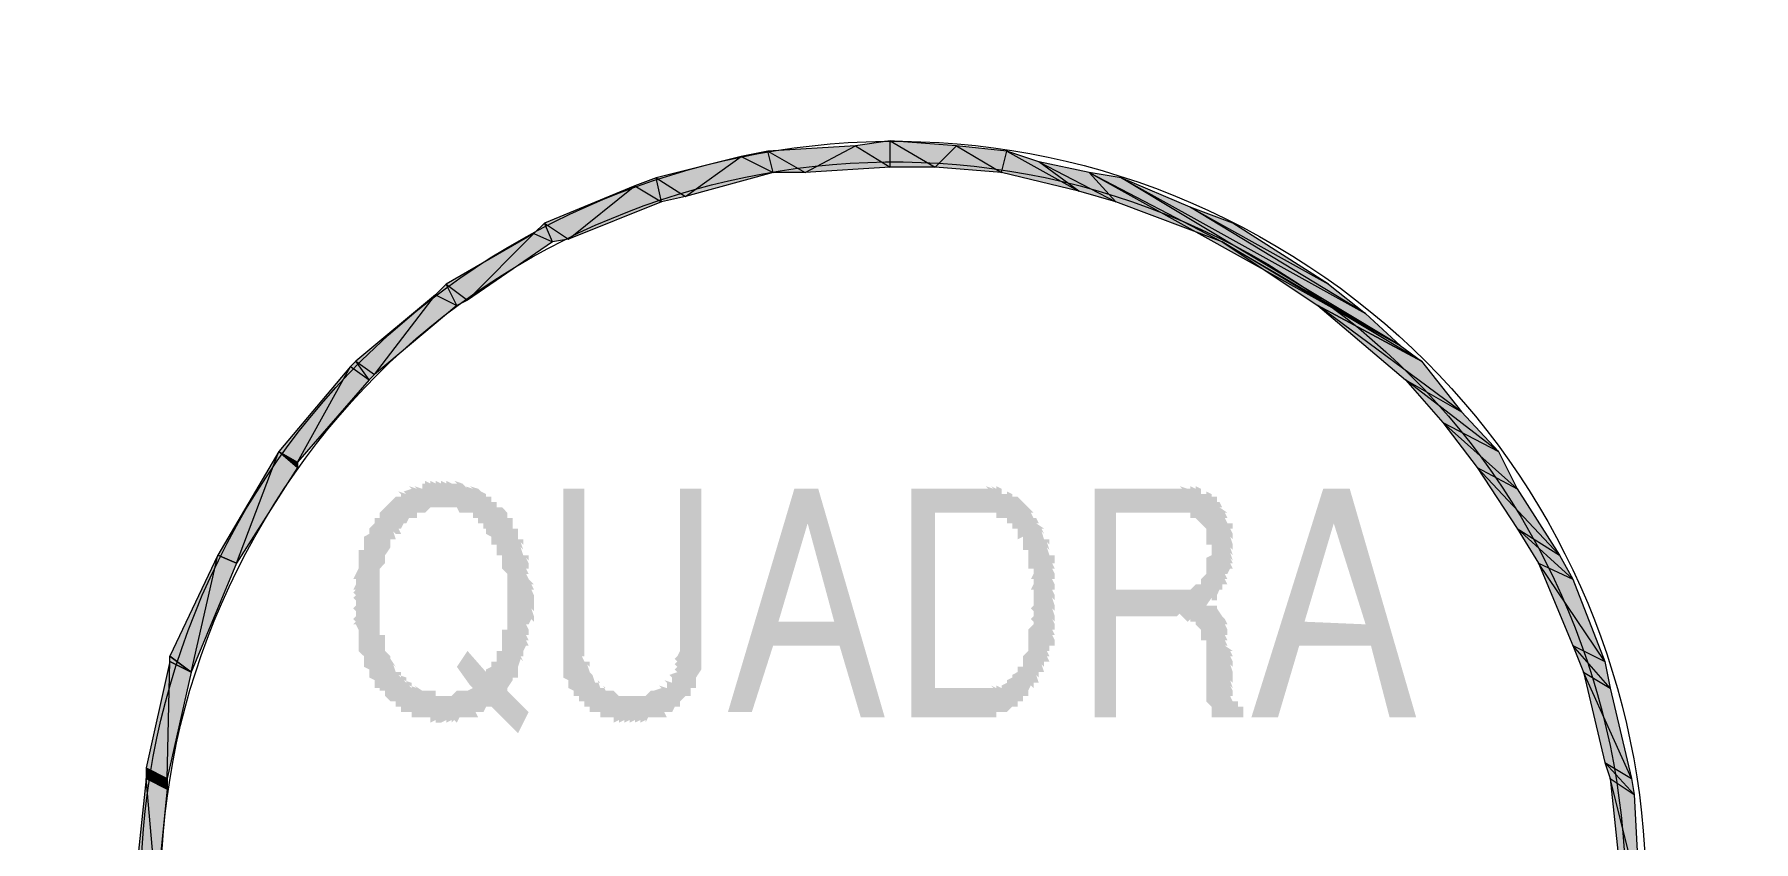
# Model space of a CAD drawing. Header units: millimetres. Extents: x 1345 to 2117, y 1214 to 1365.
# Drawn here: x 1569.696 to 1571.838, y 1292.957 to 1293.962 of the extents above; entities that cross this region are included whole.
import ezdxf

# ---------------------------------------------------------------- set-up
doc = ezdxf.new("R2010")
doc.units = ezdxf.units.MM
doc.header["$LTSCALE"] = 0.5

msp = doc.modelspace()

# ---------------------------------------------------------------- hatches: boundary and pattern name
at = {"true_color": 0x000007}
h = msp.add_hatch(color=7, dxfattribs=at)
h.paths.add_polyline_path([(1570.6099, 1293.8164), (1570.6563, 1293.7899), (1570.7192, 1293.823)])
h.paths.add_polyline_path([(1570.6563, 1293.7899), (1570.7192, 1293.823), (1570.7622, 1293.7965)])
h = msp.add_hatch(color=7, dxfattribs=at)
h.paths.add_polyline_path([(1570.7192, 1293.823), (1570.7622, 1293.7965), (1570.7622, 1293.8296)])
h.paths.add_polyline_path([(1570.7622, 1293.7965), (1570.7622, 1293.8296), (1570.8184, 1293.7965)])
h = msp.add_hatch(color=7, dxfattribs=at)
h.paths.add_polyline_path([(1570.7622, 1293.8296), (1570.8184, 1293.7965), (1570.8449, 1293.823)])
h.paths.add_polyline_path([(1570.8184, 1293.7965), (1570.8449, 1293.823), (1570.9012, 1293.7899)])
h = msp.add_hatch(color=7, dxfattribs=at)
h.paths.add_polyline_path([(1570.8449, 1293.823), (1570.9012, 1293.7899), (1570.9078, 1293.8164)])
h.paths.add_polyline_path([(1570.9012, 1293.7899), (1570.9078, 1293.8164), (1570.9972, 1293.7667)])
h = msp.add_hatch(color=7, dxfattribs=at)
h.paths.add_polyline_path([(1570.4709, 1293.7833), (1570.5073, 1293.7601), (1570.5768, 1293.8097)])
h.paths.add_polyline_path([(1570.5073, 1293.7601), (1570.5768, 1293.8097), (1570.6166, 1293.7899)])
h = msp.add_hatch(color=7, dxfattribs=at)
h.paths.add_polyline_path([(1570.5768, 1293.8097), (1570.6166, 1293.7899), (1570.6099, 1293.8164)])
h.paths.add_polyline_path([(1570.6166, 1293.7899), (1570.6099, 1293.8164), (1570.6563, 1293.7899)])
h = msp.add_hatch(color=7, dxfattribs=at)
h.paths.add_polyline_path([(1570.9078, 1293.8164), (1570.9972, 1293.7667), (1570.9475, 1293.8031)])
h.paths.add_polyline_path([(1570.9972, 1293.7667), (1570.9475, 1293.8031), (1571.0435, 1293.7535)])
h = msp.add_hatch(color=7, dxfattribs=at)
h.paths.add_polyline_path([(1570.9475, 1293.8031), (1571.0435, 1293.7535), (1571.0104, 1293.7899)])
h.paths.add_polyline_path([(1571.0435, 1293.7535), (1571.0104, 1293.7899), (1571.1759, 1293.7038)])
h = msp.add_hatch(color=7, dxfattribs=at)
h.paths.add_polyline_path([(1570.4444, 1293.7733), (1570.4775, 1293.7535), (1570.4709, 1293.7833)])
h.paths.add_polyline_path([(1570.4775, 1293.7535), (1570.4709, 1293.7833), (1570.5073, 1293.7601)])
h = msp.add_hatch(color=7, dxfattribs=at)
h.paths.add_polyline_path([(1571.0104, 1293.7899), (1571.3976, 1293.5747), (1571.0501, 1293.7833)])
h.paths.add_polyline_path([(1571.3976, 1293.5747), (1571.0501, 1293.7833), (1571.3546, 1293.6145)])
h = msp.add_hatch(color=7, dxfattribs=at)
h.paths.add_polyline_path([(1571.0501, 1293.7833), (1571.3546, 1293.6145), (1571.1362, 1293.7469)])
h.paths.add_polyline_path([(1571.3546, 1293.6145), (1571.1362, 1293.7469), (1571.3083, 1293.6509)])
h = msp.add_hatch(color=7, dxfattribs=at)
h.paths.add_polyline_path([(1570.3319, 1293.727), (1570.3617, 1293.7071), (1570.4444, 1293.7733)])
h.paths.add_polyline_path([(1570.3617, 1293.7071), (1570.4444, 1293.7733), (1570.4775, 1293.7535)])
for points in [[(1571.1891, 1293.727), (1571.1362, 1293.7469), (1571.3083, 1293.6509)], [(1570.5272, 1293.1941), (1570.5272, 1293.1875), (1570.5272, 1293.1809), (1570.5272, 1293.1842), (1570.5272, 1293.1743), (1570.5272, 1293.1776), (1570.5272, 1293.1677), (1570.5272, 1293.171), (1570.5206, 1293.161), (1570.5206, 1293.1544), (1570.5206, 1293.1577), (1570.5206, 1293.1478), (1570.514, 1293.1478), (1570.514, 1293.1445), (1570.514, 1293.1379), (1570.5073, 1293.1379), (1570.5007, 1293.1312), (1570.5007, 1293.1246), (1570.4974, 1293.1246), (1570.4941, 1293.1246), (1570.4908, 1293.118), (1570.4875, 1293.118), (1570.4842, 1293.118), (1570.4809, 1293.118), (1570.4842, 1293.1114), (1570.4775, 1293.1114), (1570.4742, 1293.1114), (1570.4709, 1293.1114), (1570.4676, 1293.1114), (1570.4643, 1293.1114), (1570.461, 1293.1114), (1570.4577, 1293.1048), (1570.4577, 1293.1081), (1570.4511, 1293.1048), (1570.4511, 1293.1081), (1570.4444, 1293.1048), (1570.4444, 1293.1081), (1570.4378, 1293.1048), (1570.4378, 1293.1081), (1570.4312, 1293.1048), (1570.4312, 1293.1081), (1570.4246, 1293.1048), (1570.4246, 1293.1081), (1570.418, 1293.1048), (1570.418, 1293.1114), (1570.4147, 1293.1114), (1570.4114, 1293.1114), (1570.408, 1293.1114), (1570.4047, 1293.1114), (1570.4014, 1293.1114), (1570.4014, 1293.118), (1570.3981, 1293.118), (1570.3948, 1293.118), (1570.3915, 1293.118), (1570.3882, 1293.118), (1570.3882, 1293.1246), (1570.3849, 1293.1246), (1570.3816, 1293.1246), (1570.3816, 1293.1312), (1570.3783, 1293.1312), (1570.3749, 1293.1312), (1570.3749, 1293.1379), (1570.3683, 1293.1379), (1570.3683, 1293.1445), (1570.3617, 1293.1478), (1570.3617, 1293.1511), (1570.3617, 1293.1544), (1570.3617, 1293.1577), (1570.3551, 1293.161), (1570.3551, 1293.1643), (1570.3551, 1293.1677), (1570.3551, 1293.1743), (1570.3551, 1293.1776), (1570.3551, 1293.1809), (1570.3551, 1293.1842), (1570.3551, 1293.1875), (1570.3551, 1293.1941), (1570.3551, 1293.396), (1570.3816, 1293.396), (1570.3816, 1293.1941), (1570.3816, 1293.1875), (1570.3783, 1293.1875), (1570.3816, 1293.1809), (1570.3882, 1293.1809), (1570.3882, 1293.1743), (1570.3849, 1293.1776), (1570.3882, 1293.1677), (1570.3849, 1293.171), (1570.3948, 1293.161), (1570.3915, 1293.1643), (1570.3948, 1293.1544), (1570.4014, 1293.1544), (1570.3981, 1293.1577), (1570.4014, 1293.1478), (1570.408, 1293.1478), (1570.4047, 1293.1511), (1570.408, 1293.1445), (1570.4147, 1293.1445), (1570.4114, 1293.1445), (1570.418, 1293.1445), (1570.4246, 1293.1379), (1570.4312, 1293.1379), (1570.4378, 1293.1379), (1570.4444, 1293.1379), (1570.4511, 1293.1379), (1570.4577, 1293.1379), (1570.4643, 1293.1445), (1570.461, 1293.1445), (1570.4709, 1293.1445), (1570.4676, 1293.1445), (1570.4775, 1293.1478), (1570.4742, 1293.1511), (1570.4842, 1293.1478), (1570.4842, 1293.1544), (1570.4809, 1293.1577), (1570.4908, 1293.1544), (1570.4908, 1293.161), (1570.4875, 1293.1643), (1570.4974, 1293.1677), (1570.4941, 1293.171), (1570.4974, 1293.1743), (1570.4941, 1293.1776), (1570.4974, 1293.1809), (1570.4941, 1293.1842), (1570.4974, 1293.1875), (1570.5007, 1293.1941), (1570.5007, 1293.396), (1570.5272, 1293.396)]]:
    msp.add_hatch(color=7, dxfattribs=at).paths.add_polyline_path(points)
h = msp.add_hatch(color=7, dxfattribs=at)
h.paths.add_polyline_path([(1570.2095, 1293.6509), (1570.2359, 1293.631), (1570.3187, 1293.7138)])
h.paths.add_polyline_path([(1570.2359, 1293.631), (1570.3187, 1293.7138), (1570.3418, 1293.7038)])
h = msp.add_hatch(color=7, dxfattribs=at)
h.paths.add_polyline_path([(1570.3187, 1293.7138), (1570.3418, 1293.7038), (1570.3319, 1293.727)])
h.paths.add_polyline_path([(1570.3418, 1293.7038), (1570.3319, 1293.727), (1570.3617, 1293.7071)])
h = msp.add_hatch(color=7, dxfattribs=at)
h.paths.add_polyline_path([(1571.4241, 1293.5549), (1571.295, 1293.6244)])
h.paths.add_polyline_path([(1571.4241, 1293.5549), (1571.295, 1293.6244)])
h.paths.add_polyline_path([(1571.295, 1293.6244), (1571.4241, 1293.5549), (1571.1759, 1293.7038)])
h.paths.add_polyline_path([(1571.4241, 1293.5549), (1571.1759, 1293.7038), (1571.3976, 1293.5747)])
h = msp.add_hatch(color=7, dxfattribs=at)
h.paths.add_polyline_path([(1570.1962, 1293.6376), (1570.2227, 1293.6244), (1570.2095, 1293.6509)])
h.paths.add_polyline_path([(1570.2227, 1293.6244), (1570.2095, 1293.6509), (1570.2359, 1293.631)])
h = msp.add_hatch(color=7, dxfattribs=at)
h.paths.add_polyline_path([(1570.0969, 1293.5549), (1570.1201, 1293.5383), (1570.1962, 1293.6376)])
h.paths.add_polyline_path([(1570.1201, 1293.5383), (1570.1962, 1293.6376), (1570.2227, 1293.6244)])
h = msp.add_hatch(color=7, dxfattribs=at)
h.paths.add_polyline_path([(1571.4043, 1293.5317), (1571.4738, 1293.492), (1571.295, 1293.6244)])
h.paths.add_polyline_path([(1571.4738, 1293.492), (1571.295, 1293.6244), (1571.4241, 1293.5549)])
h = msp.add_hatch(color=7, dxfattribs=at)
h.paths.add_polyline_path([(1570.0009, 1293.4424), (1570.0241, 1293.4291), (1570.0903, 1293.5483)])
h.paths.add_polyline_path([(1570.0241, 1293.4291), (1570.0903, 1293.5483), (1570.1135, 1293.5317)])
h = msp.add_hatch(color=7, dxfattribs=at)
h.paths.add_polyline_path([(1570.0903, 1293.5483), (1570.1135, 1293.5317), (1570.0969, 1293.5549)])
h.paths.add_polyline_path([(1570.1135, 1293.5317), (1570.0969, 1293.5549), (1570.1201, 1293.5383)])
h = msp.add_hatch(color=7, dxfattribs=at)
h.paths.add_polyline_path([(1571.4506, 1293.4788), (1571.5201, 1293.4424), (1571.4043, 1293.5317)])
h.paths.add_polyline_path([(1571.5201, 1293.4424), (1571.4043, 1293.5317), (1571.4738, 1293.492)])
h = msp.add_hatch(color=7, dxfattribs=at)
h.paths.add_polyline_path([(1571.4936, 1293.4225), (1571.5433, 1293.396), (1571.4506, 1293.4788)])
h.paths.add_polyline_path([(1571.5433, 1293.396), (1571.4506, 1293.4788), (1571.5201, 1293.4424)])
h = msp.add_hatch(color=7, dxfattribs=at)
h.paths.add_polyline_path([(1569.948, 1293.3034), (1569.9248, 1293.3133)])
h.paths.add_polyline_path([(1569.948, 1293.3034), (1569.9248, 1293.3133)])
h.paths.add_polyline_path([(1569.9248, 1293.3133), (1569.948, 1293.3034), (1570.0009, 1293.4424)])
h.paths.add_polyline_path([(1569.948, 1293.3034), (1570.0009, 1293.4424), (1570.0241, 1293.4225)])
h = msp.add_hatch(color=7, dxfattribs=at)
h.paths.add_polyline_path([(1570.0241, 1293.4225), (1570.0009, 1293.4424)])
h.paths.add_polyline_path([(1570.0241, 1293.4225), (1570.0009, 1293.4424), (1570.0241, 1293.4291)])
h = msp.add_hatch(color=7, dxfattribs=at)
h.paths.add_polyline_path([(1571.5433, 1293.3464), (1571.5962, 1293.3133), (1571.4936, 1293.4225)])
h.paths.add_polyline_path([(1571.5962, 1293.3133), (1571.4936, 1293.4225), (1571.5433, 1293.396)])
h = msp.add_hatch(color=7, dxfattribs=at)
h.paths.add_polyline_path([(1570.3187, 1293.257), (1570.3187, 1293.2504), (1570.3187, 1293.2438), (1570.3154, 1293.2471), (1570.3187, 1293.2372), (1570.3187, 1293.2305), (1570.3154, 1293.2338), (1570.3121, 1293.2272), (1570.3088, 1293.2272), (1570.3121, 1293.2206), (1570.3121, 1293.214), (1570.3088, 1293.214), (1570.3121, 1293.2074), (1570.3088, 1293.2074), (1570.3121, 1293.2007), (1570.3088, 1293.2007), (1570.3054, 1293.1941), (1570.3054, 1293.1875), (1570.3021, 1293.1875), (1570.3054, 1293.1809), (1570.3021, 1293.1842), (1570.2988, 1293.1743), (1570.2988, 1293.1776), (1570.2988, 1293.1677), (1570.2988, 1293.171), (1570.2988, 1293.161), (1570.2922, 1293.161), (1570.2922, 1293.1544), (1570.2922, 1293.1577), (1570.2856, 1293.1478), (1570.2856, 1293.1511), (1570.2856, 1293.1445), (1570.3121, 1293.118), (1570.2988, 1293.0915), (1570.2657, 1293.1246), (1570.2591, 1293.1246), (1570.2558, 1293.118), (1570.2525, 1293.118), (1570.2492, 1293.118), (1570.2459, 1293.118), (1570.2492, 1293.1114), (1570.2426, 1293.1114), (1570.2392, 1293.1114), (1570.2359, 1293.1114), (1570.2326, 1293.1114), (1570.2293, 1293.1114), (1570.226, 1293.1114), (1570.2227, 1293.1048), (1570.2194, 1293.1081), (1570.2161, 1293.1048), (1570.2161, 1293.1081), (1570.2095, 1293.1048), (1570.2095, 1293.1081), (1570.2028, 1293.1048), (1570.1962, 1293.1048), (1570.1962, 1293.1081), (1570.1896, 1293.1048), (1570.1896, 1293.1114), (1570.183, 1293.1114), (1570.1797, 1293.1114), (1570.1764, 1293.1114), (1570.1731, 1293.1114), (1570.1697, 1293.1114), (1570.1664, 1293.1114), (1570.1664, 1293.118), (1570.1631, 1293.118), (1570.1598, 1293.118), (1570.1565, 1293.118), (1570.1532, 1293.118), (1570.1532, 1293.1246), (1570.1499, 1293.1246), (1570.1466, 1293.1246), (1570.1466, 1293.1312), (1570.14, 1293.1312), (1570.1333, 1293.1379), (1570.1333, 1293.1445), (1570.1267, 1293.1445), (1570.1267, 1293.1478), (1570.1201, 1293.1478), (1570.1201, 1293.1544), (1570.1201, 1293.1577), (1570.1135, 1293.161), (1570.1135, 1293.1643), (1570.1135, 1293.1677), (1570.1135, 1293.171), (1570.1069, 1293.1743), (1570.1069, 1293.1776), (1570.1069, 1293.1809), (1570.1069, 1293.1842), (1570.1069, 1293.1875), (1570.1002, 1293.1941), (1570.1002, 1293.2007), (1570.1002, 1293.2074), (1570.1002, 1293.214), (1570.1002, 1293.2206), (1570.0969, 1293.2272), (1570.0936, 1293.2272), (1570.0969, 1293.2305), (1570.0936, 1293.2338), (1570.0969, 1293.2372), (1570.0969, 1293.2438), (1570.0936, 1293.2471), (1570.0969, 1293.2504), (1570.0969, 1293.257), (1570.0936, 1293.2603), (1570.0969, 1293.2636), (1570.0936, 1293.2669), (1570.0969, 1293.2703), (1570.0936, 1293.2703), (1570.0969, 1293.2769), (1570.0969, 1293.2835), (1570.0936, 1293.2835), (1570.0969, 1293.2901), (1570.1002, 1293.2967), (1570.1002, 1293.3034), (1570.1002, 1293.3067), (1570.1002, 1293.31), (1570.1002, 1293.3133), (1570.1002, 1293.3199), (1570.1069, 1293.3199), (1570.1069, 1293.3265), (1570.1069, 1293.3298), (1570.1069, 1293.3331), (1570.1069, 1293.3364), (1570.1135, 1293.3398), (1570.1135, 1293.3431), (1570.1135, 1293.3464), (1570.1201, 1293.353), (1570.1201, 1293.3596), (1570.1267, 1293.3596), (1570.1267, 1293.3662), (1570.1333, 1293.3729), (1570.14, 1293.3795), (1570.1466, 1293.3861), (1570.1433, 1293.3861), (1570.1532, 1293.3861), (1570.1532, 1293.3894), (1570.1499, 1293.3927), (1570.1598, 1293.3894), (1570.1565, 1293.3927), (1570.1664, 1293.396), (1570.1631, 1293.3993), (1570.1731, 1293.396), (1570.1697, 1293.3993), (1570.1797, 1293.396), (1570.1797, 1293.4026), (1570.183, 1293.4026), (1570.183, 1293.406), (1570.1896, 1293.4026), (1570.1896, 1293.406), (1570.1962, 1293.4026), (1570.1962, 1293.406), (1570.2028, 1293.4026), (1570.2028, 1293.406), (1570.2095, 1293.4026), (1570.2095, 1293.406), (1570.2161, 1293.4026), (1570.2227, 1293.4026), (1570.2194, 1293.406), (1570.2293, 1293.4026), (1570.226, 1293.406), (1570.2359, 1293.396), (1570.2326, 1293.3993), (1570.2426, 1293.396), (1570.2392, 1293.3993), (1570.2492, 1293.396), (1570.2459, 1293.3993), (1570.2558, 1293.3894), (1570.2525, 1293.3927), (1570.2591, 1293.3894), (1570.2591, 1293.3861), (1570.2657, 1293.3861), (1570.2657, 1293.3795), (1570.2723, 1293.3795), (1570.2723, 1293.3729), (1570.279, 1293.3729), (1570.2856, 1293.3662), (1570.2856, 1293.3596), (1570.2922, 1293.3596), (1570.2922, 1293.353), (1570.2922, 1293.3464), (1570.2988, 1293.3464), (1570.2988, 1293.3398), (1570.2988, 1293.3431), (1570.2988, 1293.3331), (1570.3054, 1293.3331), (1570.3054, 1293.3265), (1570.3021, 1293.3298), (1570.3054, 1293.3199), (1570.3021, 1293.3232), (1570.3054, 1293.3133), (1570.3121, 1293.3133), (1570.3121, 1293.3067), (1570.3088, 1293.31), (1570.3121, 1293.3034), (1570.3121, 1293.2967), (1570.3088, 1293.2967), (1570.3121, 1293.2901), (1570.3088, 1293.2901), (1570.3121, 1293.2835), (1570.3187, 1293.2769), (1570.3154, 1293.2769), (1570.3187, 1293.2703), (1570.3154, 1293.2703), (1570.3187, 1293.2636), (1570.3187, 1293.257), (1570.3154, 1293.2603)])
h.paths.add_polyline_path([(1570.2856, 1293.2504), (1570.2856, 1293.257), (1570.2856, 1293.2636), (1570.2856, 1293.2669), (1570.2856, 1293.2703), (1570.2856, 1293.2769), (1570.2856, 1293.2835), (1570.2856, 1293.2901), (1570.279, 1293.2967), (1570.279, 1293.3034), (1570.279, 1293.3067), (1570.279, 1293.31), (1570.279, 1293.3133), (1570.2723, 1293.3133), (1570.2723, 1293.3199), (1570.2723, 1293.3232), (1570.2723, 1293.3265), (1570.2657, 1293.3265), (1570.2657, 1293.3331), (1570.2657, 1293.3364), (1570.2591, 1293.3398), (1570.2591, 1293.3431), (1570.2591, 1293.3464), (1570.2558, 1293.3464), (1570.2558, 1293.353), (1570.2525, 1293.353), (1570.2492, 1293.353), (1570.2492, 1293.3596), (1570.2459, 1293.3596), (1570.2426, 1293.3596), (1570.2426, 1293.3662), (1570.2359, 1293.3662), (1570.2326, 1293.3662), (1570.2293, 1293.3662), (1570.226, 1293.3662), (1570.2227, 1293.3729), (1570.2194, 1293.3729), (1570.2161, 1293.3729), (1570.2095, 1293.3729), (1570.2028, 1293.3729), (1570.1962, 1293.3729), (1570.1896, 1293.3729), (1570.183, 1293.3662), (1570.1797, 1293.3662), (1570.1764, 1293.3662), (1570.1731, 1293.3662), (1570.1731, 1293.3596), (1570.1664, 1293.3596), (1570.1631, 1293.3596), (1570.1598, 1293.353), (1570.1565, 1293.353), (1570.1532, 1293.3464), (1570.1499, 1293.3464), (1570.1532, 1293.3398), (1570.1466, 1293.3398), (1570.1433, 1293.3431), (1570.1466, 1293.3331), (1570.14, 1293.3331), (1570.14, 1293.3265), (1570.14, 1293.3298), (1570.14, 1293.3199), (1570.14, 1293.3232), (1570.1333, 1293.3133), (1570.1333, 1293.3166), (1570.1333, 1293.3067), (1570.1333, 1293.31), (1570.1333, 1293.3034), (1570.1267, 1293.2967), (1570.1267, 1293.2901), (1570.1267, 1293.2835), (1570.1267, 1293.2769), (1570.1267, 1293.2703), (1570.1267, 1293.2636), (1570.1267, 1293.257), (1570.1267, 1293.2603), (1570.1267, 1293.2504), (1570.1267, 1293.2438), (1570.1267, 1293.2471), (1570.1267, 1293.2372), (1570.1267, 1293.2305), (1570.1267, 1293.2338), (1570.1267, 1293.2272), (1570.1267, 1293.2206), (1570.1267, 1293.214), (1570.1333, 1293.214), (1570.1333, 1293.2074), (1570.1333, 1293.2007), (1570.1333, 1293.1941), (1570.14, 1293.1875), (1570.14, 1293.1809), (1570.14, 1293.1842), (1570.1466, 1293.1743), (1570.1433, 1293.1776), (1570.1466, 1293.1677), (1570.1532, 1293.1677), (1570.1532, 1293.161), (1570.1499, 1293.1643), (1570.1598, 1293.161), (1570.1598, 1293.1544), (1570.1565, 1293.1577), (1570.1664, 1293.1544), (1570.1664, 1293.1478), (1570.1631, 1293.1511), (1570.1731, 1293.1478), (1570.1697, 1293.1511), (1570.1797, 1293.1445), (1570.1764, 1293.1445), (1570.183, 1293.1445), (1570.1896, 1293.1445), (1570.1962, 1293.1445), (1570.1962, 1293.1379), (1570.2028, 1293.1379), (1570.2095, 1293.1379), (1570.2161, 1293.1379), (1570.2227, 1293.1445), (1570.2194, 1293.1445), (1570.2293, 1293.1445), (1570.226, 1293.1445), (1570.2359, 1293.1445), (1570.2426, 1293.1478), (1570.2392, 1293.1511), (1570.2227, 1293.1743), (1570.2359, 1293.1941), (1570.2591, 1293.1677), (1570.2591, 1293.171), (1570.2657, 1293.1743), (1570.2657, 1293.1776), (1570.2657, 1293.1809), (1570.2723, 1293.1809), (1570.2723, 1293.1875), (1570.2723, 1293.1941), (1570.279, 1293.1941), (1570.279, 1293.2007), (1570.279, 1293.2074), (1570.279, 1293.214), (1570.279, 1293.2206), (1570.2856, 1293.2206), (1570.2856, 1293.2272), (1570.2856, 1293.2305), (1570.2856, 1293.2372), (1570.2856, 1293.2405), (1570.2856, 1293.2438), (1570.2856, 1293.2471), (1570.2856, 1293.2504), (1570.2856, 1293.2537)])
h = msp.add_hatch(color=7, dxfattribs=at)
h.paths.add_polyline_path([(1570.7556, 1293.1114), (1570.7258, 1293.1114), (1570.6993, 1293.2007), (1570.6166, 1293.2007), (1570.5901, 1293.118), (1570.5603, 1293.118), (1570.643, 1293.396), (1570.6728, 1293.396)])
h.paths.add_polyline_path([(1570.6927, 1293.2305), (1570.6596, 1293.353), (1570.6232, 1293.2305)])
h = msp.add_hatch(color=7, dxfattribs=at)
h.paths.add_polyline_path([(1570.9674, 1293.257), (1570.9641, 1293.2603), (1570.9674, 1293.2504), (1570.9674, 1293.2438), (1570.9641, 1293.2471), (1570.9674, 1293.2372), (1570.9674, 1293.2305), (1570.9641, 1293.2338), (1570.9674, 1293.2272), (1570.9674, 1293.2206), (1570.9641, 1293.2206), (1570.9674, 1293.214), (1570.9641, 1293.214), (1570.9674, 1293.2074), (1570.9674, 1293.2007), (1570.9608, 1293.2007), (1570.9608, 1293.1941), (1570.9575, 1293.1941), (1570.9608, 1293.1875), (1570.9575, 1293.1875), (1570.9608, 1293.1809), (1570.9541, 1293.1809), (1570.9541, 1293.1743), (1570.9508, 1293.1776), (1570.9541, 1293.1677), (1570.9475, 1293.1677), (1570.9475, 1293.161), (1570.9442, 1293.1643), (1570.9475, 1293.1544), (1570.9409, 1293.1544), (1570.9409, 1293.1478), (1570.9376, 1293.1511), (1570.9343, 1293.1445), (1570.9343, 1293.1379), (1570.9277, 1293.1379), (1570.9277, 1293.1312), (1570.921, 1293.1312), (1570.921, 1293.1246), (1570.9144, 1293.1246), (1570.9078, 1293.118), (1570.9012, 1293.118), (1570.8946, 1293.118), (1570.8946, 1293.1114), (1570.8913, 1293.1114), (1570.8879, 1293.1114), (1570.7887, 1293.1114), (1570.7887, 1293.396), (1570.8846, 1293.396), (1570.8813, 1293.3993), (1570.8913, 1293.396), (1570.8879, 1293.3993), (1570.8946, 1293.396), (1570.8946, 1293.3993), (1570.9012, 1293.396), (1570.9012, 1293.3894), (1570.9078, 1293.3894), (1570.9078, 1293.3927), (1570.9144, 1293.3894), (1570.9144, 1293.3927), (1570.9144, 1293.3861), (1570.921, 1293.3861), (1570.9277, 1293.3795), (1570.9343, 1293.3729), (1570.9409, 1293.3662), (1570.9376, 1293.3662), (1570.9409, 1293.3596), (1570.9475, 1293.3596), (1570.9442, 1293.3596), (1570.9475, 1293.353), (1570.9442, 1293.353), (1570.9541, 1293.3464), (1570.9508, 1293.3464), (1570.9541, 1293.3398), (1570.9508, 1293.3431), (1570.9541, 1293.3331), (1570.9608, 1293.3331), (1570.9608, 1293.3265), (1570.9575, 1293.3298), (1570.9608, 1293.3199), (1570.9575, 1293.3232), (1570.9608, 1293.3133), (1570.9674, 1293.3133), (1570.9674, 1293.3067), (1570.9674, 1293.3034), (1570.9641, 1293.3034), (1570.9674, 1293.2967), (1570.9641, 1293.2967), (1570.9674, 1293.2901), (1570.9674, 1293.2835), (1570.9641, 1293.2835), (1570.9674, 1293.2769), (1570.9674, 1293.2703), (1570.9641, 1293.2703), (1570.9674, 1293.2636), (1570.9674, 1293.257), (1570.9641, 1293.2603)])
h.paths.add_polyline_path([(1570.9409, 1293.257), (1570.9409, 1293.2636), (1570.9409, 1293.2703), (1570.9376, 1293.2703), (1570.9409, 1293.2769), (1570.9409, 1293.2835), (1570.9376, 1293.2835), (1570.9409, 1293.2901), (1570.9409, 1293.2967), (1570.9343, 1293.2967), (1570.9343, 1293.3034), (1570.9343, 1293.3067), (1570.9343, 1293.3133), (1570.9343, 1293.3166), (1570.9343, 1293.3199), (1570.9277, 1293.3199), (1570.9277, 1293.3265), (1570.9277, 1293.3298), (1570.9277, 1293.3331), (1570.9277, 1293.3364), (1570.921, 1293.3331), (1570.921, 1293.3398), (1570.921, 1293.3431), (1570.921, 1293.3464), (1570.9144, 1293.3464), (1570.9144, 1293.353), (1570.9078, 1293.353), (1570.9078, 1293.3596), (1570.9012, 1293.3596), (1570.8946, 1293.3596), (1570.8946, 1293.3662), (1570.8913, 1293.3662), (1570.8879, 1293.3662), (1570.8846, 1293.3662), (1570.8813, 1293.3662), (1570.878, 1293.3662), (1570.8747, 1293.3662), (1570.8184, 1293.3662), (1570.8184, 1293.1478), (1570.8846, 1293.1478), (1570.8913, 1293.1478), (1570.8879, 1293.1511), (1570.8946, 1293.1478), (1570.8946, 1293.1511), (1570.9012, 1293.1478), (1570.9012, 1293.1511), (1570.9078, 1293.1544), (1570.9078, 1293.1577), (1570.9144, 1293.161), (1570.9144, 1293.1643), (1570.921, 1293.1677), (1570.921, 1293.171), (1570.921, 1293.1743), (1570.9277, 1293.1743), (1570.9277, 1293.1776), (1570.9277, 1293.1809), (1570.9277, 1293.1842), (1570.9277, 1293.1875), (1570.9343, 1293.1941), (1570.9343, 1293.2007), (1570.9343, 1293.2074), (1570.9343, 1293.214), (1570.9343, 1293.2206), (1570.9409, 1293.2272), (1570.9409, 1293.2305), (1570.9376, 1293.2338), (1570.9409, 1293.2372), (1570.9409, 1293.2438), (1570.9376, 1293.2471), (1570.9409, 1293.2504), (1570.9409, 1293.257), (1570.9376, 1293.2603)])
h = msp.add_hatch(color=7, dxfattribs=at)
h.paths.add_polyline_path([(1571.2024, 1293.1114), (1571.1627, 1293.1114), (1571.1627, 1293.118), (1571.1627, 1293.1246), (1571.156, 1293.1312), (1571.156, 1293.1379), (1571.156, 1293.1445), (1571.156, 1293.1478), (1571.156, 1293.1544), (1571.156, 1293.1577), (1571.156, 1293.161), (1571.156, 1293.1643), (1571.156, 1293.1677), (1571.156, 1293.1743), (1571.156, 1293.1776), (1571.156, 1293.1809), (1571.156, 1293.1842), (1571.156, 1293.1875), (1571.156, 1293.1941), (1571.156, 1293.2007), (1571.156, 1293.2074), (1571.1494, 1293.2074), (1571.1494, 1293.214), (1571.1494, 1293.2206), (1571.1428, 1293.2272), (1571.1428, 1293.2305), (1571.1362, 1293.2305), (1571.1362, 1293.2338), (1571.1329, 1293.2305), (1571.1296, 1293.2338), (1571.1262, 1293.2372), (1571.1229, 1293.2405), (1571.1196, 1293.2372), (1571.0435, 1293.2372), (1571.0435, 1293.1114), (1571.017, 1293.1114), (1571.017, 1293.396), (1571.1196, 1293.396), (1571.1262, 1293.396), (1571.1229, 1293.3993), (1571.1329, 1293.396), (1571.1362, 1293.396), (1571.1362, 1293.3993), (1571.1428, 1293.396), (1571.1428, 1293.3993), (1571.1494, 1293.396), (1571.1494, 1293.3894), (1571.156, 1293.3894), (1571.156, 1293.3927), (1571.1627, 1293.3894), (1571.1627, 1293.3861), (1571.1693, 1293.3861), (1571.1693, 1293.3795), (1571.1759, 1293.3795), (1571.1726, 1293.3795), (1571.1759, 1293.3729), (1571.1726, 1293.3729), (1571.1825, 1293.3662), (1571.1792, 1293.3662), (1571.1825, 1293.3596), (1571.1792, 1293.3596), (1571.1825, 1293.353), (1571.1891, 1293.353), (1571.1891, 1293.3464), (1571.1858, 1293.3464), (1571.1891, 1293.3398), (1571.1891, 1293.3331), (1571.1858, 1293.3364), (1571.1891, 1293.3265), (1571.1891, 1293.3199), (1571.1858, 1293.3232), (1571.1891, 1293.3133), (1571.1858, 1293.3166), (1571.1891, 1293.3067), (1571.1858, 1293.31), (1571.1891, 1293.3034), (1571.1858, 1293.3034), (1571.1891, 1293.2967), (1571.1858, 1293.2967), (1571.1825, 1293.2901), (1571.1792, 1293.2901), (1571.1825, 1293.2835), (1571.1792, 1293.2835), (1571.1825, 1293.2769), (1571.1759, 1293.2769), (1571.1759, 1293.2703), (1571.1726, 1293.2703), (1571.1693, 1293.2636), (1571.1693, 1293.2669), (1571.1693, 1293.257), (1571.1627, 1293.257), (1571.1627, 1293.2603), (1571.156, 1293.2504), (1571.1627, 1293.2504), (1571.1693, 1293.2504), (1571.1693, 1293.2438), (1571.1693, 1293.2471), (1571.1759, 1293.2372), (1571.1726, 1293.2405), (1571.1825, 1293.2305), (1571.1792, 1293.2338), (1571.1825, 1293.2272), (1571.1792, 1293.2272), (1571.1825, 1293.2206), (1571.1825, 1293.214), (1571.1792, 1293.214), (1571.1825, 1293.2074), (1571.1792, 1293.2074), (1571.1825, 1293.2007), (1571.1792, 1293.2007), (1571.1891, 1293.1941), (1571.1858, 1293.1941), (1571.1891, 1293.1875), (1571.1858, 1293.1875), (1571.1891, 1293.1809), (1571.1891, 1293.1743), (1571.1858, 1293.1776), (1571.1891, 1293.1677), (1571.1891, 1293.161), (1571.1891, 1293.1544), (1571.1858, 1293.1577), (1571.1891, 1293.1478), (1571.1858, 1293.1511), (1571.1891, 1293.1445), (1571.1891, 1293.1379), (1571.1858, 1293.1379), (1571.1891, 1293.1312), (1571.1958, 1293.1312), (1571.1958, 1293.1246), (1571.1924, 1293.1246), (1571.2024, 1293.1246)])
h.paths.add_polyline_path([(1571.1627, 1293.3199), (1571.1627, 1293.3265), (1571.156, 1293.3265), (1571.156, 1293.3331), (1571.156, 1293.3398), (1571.156, 1293.3431), (1571.156, 1293.3464), (1571.1494, 1293.353), (1571.1428, 1293.3596), (1571.1362, 1293.3596), (1571.1362, 1293.3662), (1571.1329, 1293.3662), (1571.1296, 1293.3662), (1571.1262, 1293.3662), (1571.1229, 1293.3662), (1571.1196, 1293.3662), (1571.0435, 1293.3662), (1571.0435, 1293.2703), (1571.1196, 1293.2703), (1571.1262, 1293.2703), (1571.1229, 1293.2703), (1571.1329, 1293.2703), (1571.1296, 1293.2703), (1571.1362, 1293.2703), (1571.1428, 1293.2769), (1571.1494, 1293.2769), (1571.1494, 1293.2835), (1571.156, 1293.2901), (1571.156, 1293.2967), (1571.156, 1293.3034), (1571.156, 1293.3067), (1571.156, 1293.31), (1571.1627, 1293.3133), (1571.1627, 1293.3199), (1571.1627, 1293.3232)])
h = msp.add_hatch(color=7, dxfattribs=at)
h.paths.add_polyline_path([(1571.4175, 1293.1114), (1571.3844, 1293.1114), (1571.3612, 1293.2007), (1571.2719, 1293.2007), (1571.2454, 1293.1114), (1571.2123, 1293.1114), (1571.3017, 1293.396), (1571.3348, 1293.396)])
h.paths.add_polyline_path([(1571.3546, 1293.2272), (1571.3149, 1293.353), (1571.2785, 1293.2305)])
h = msp.add_hatch(color=7, dxfattribs=at)
h.paths.add_polyline_path([(1571.5697, 1293.3034), (1571.6128, 1293.2835), (1571.5433, 1293.3464)])
h.paths.add_polyline_path([(1571.6128, 1293.2835), (1571.5433, 1293.3464), (1571.5962, 1293.3133)])
h = msp.add_hatch(color=7, dxfattribs=at)
h.paths.add_polyline_path([(1569.8653, 1293.1809), (1569.8653, 1293.1875), (1569.8917, 1293.1677)])
h.paths.add_polyline_path([(1569.8653, 1293.1875), (1569.8917, 1293.1677), (1569.9248, 1293.3133)])
h.paths.add_polyline_path([(1569.8917, 1293.1677), (1569.9248, 1293.3133), (1569.948, 1293.3034)])
h = msp.add_hatch(color=7, dxfattribs=at)
h.paths.add_polyline_path([(1571.6128, 1293.2007), (1571.6525, 1293.1809), (1571.5697, 1293.3034)])
h.paths.add_polyline_path([(1571.6525, 1293.1809), (1571.5697, 1293.3034), (1571.6128, 1293.2835)])
h = msp.add_hatch(color=7, dxfattribs=at)
h.paths.add_polyline_path([(1571.626, 1293.1677), (1571.6591, 1293.1478), (1571.6128, 1293.2007)])
h.paths.add_polyline_path([(1571.6591, 1293.1478), (1571.6128, 1293.2007), (1571.6525, 1293.1809)])
h = msp.add_hatch(color=7, dxfattribs=at)
h.paths.add_polyline_path([(1569.8355, 1293.0485), (1569.8619, 1293.0353), (1569.8653, 1293.1809)])
h.paths.add_polyline_path([(1569.8619, 1293.0353), (1569.8653, 1293.1809), (1569.8917, 1293.1677)])
h = msp.add_hatch(color=7, dxfattribs=at)
h.paths.add_polyline_path([(1571.6525, 1293.0551), (1571.6856, 1293.0353), (1571.626, 1293.1677)])
h.paths.add_polyline_path([(1571.6856, 1293.0353), (1571.626, 1293.1677), (1571.6591, 1293.1478)])
h = msp.add_hatch(color=7, dxfattribs=at)
h.paths.add_polyline_path([(1571.6591, 1293.0353), (1571.6889, 1293.0154), (1571.6525, 1293.0551)])
h.paths.add_polyline_path([(1571.6889, 1293.0154), (1571.6525, 1293.0551), (1571.6856, 1293.0353)])
h = msp.add_hatch(color=7, dxfattribs=at)
h.paths.add_polyline_path([(1569.8222, 1292.9095), (1569.8487, 1292.8896), (1569.8355, 1293.0353)])
h.paths.add_polyline_path([(1569.8487, 1292.8896), (1569.8355, 1293.0353), (1569.8619, 1293.022)])
h = msp.add_hatch(color=7, dxfattribs=at)
h.paths.add_polyline_path([(1569.8355, 1293.0353), (1569.8619, 1293.022), (1569.8355, 1293.0485)])
h.paths.add_polyline_path([(1569.8619, 1293.022), (1569.8355, 1293.0485), (1569.8619, 1293.0353)])
h = msp.add_hatch(color=7, dxfattribs=at)
h.paths.add_polyline_path([(1571.6723, 1292.9095), (1571.6955, 1292.8896), (1571.6591, 1293.0353)])
h.paths.add_polyline_path([(1571.6955, 1292.8896), (1571.6591, 1293.0353), (1571.6889, 1293.0154)])

# ---------------------------------------------------------------- linework, layer by layer
at = {"color": 7, "linetype": 'Continuous', "lineweight": -2, "true_color": 0x000007}
for points in [[(1570.6099, 1293.8164), (1570.6563, 1293.7899), (1570.7192, 1293.823)], [(1570.6563, 1293.7899), (1570.7192, 1293.823), (1570.7622, 1293.7965)], [(1570.7192, 1293.823), (1570.7622, 1293.7965), (1570.7622, 1293.8296)], [(1570.7622, 1293.8296), (1570.8184, 1293.7965), (1570.8449, 1293.823)], [(1570.7622, 1293.7965), (1570.7622, 1293.8296), (1570.8184, 1293.7965)], [(1570.8184, 1293.7965), (1570.8449, 1293.823), (1570.9012, 1293.7899)], [(1570.8449, 1293.823), (1570.9012, 1293.7899), (1570.9078, 1293.8164)], [(1570.4709, 1293.7833), (1570.5073, 1293.7601), (1570.5768, 1293.8097)], [(1570.5073, 1293.7601), (1570.5768, 1293.8097), (1570.6166, 1293.7899)], [(1570.5768, 1293.8097), (1570.6166, 1293.7899), (1570.6099, 1293.8164)], [(1570.6166, 1293.7899), (1570.6099, 1293.8164), (1570.6563, 1293.7899)], [(1570.9012, 1293.7899), (1570.9078, 1293.8164), (1570.9972, 1293.7667)], [(1570.9078, 1293.8164), (1570.9972, 1293.7667), (1570.9475, 1293.8031)], [(1570.9475, 1293.8031), (1571.0435, 1293.7535), (1571.0104, 1293.7899)], [(1570.9972, 1293.7667), (1570.9475, 1293.8031), (1571.0435, 1293.7535)], [(1570.4444, 1293.7733), (1570.4775, 1293.7535), (1570.4709, 1293.7833)], [(1570.4775, 1293.7535), (1570.4709, 1293.7833), (1570.5073, 1293.7601)], [(1571.0104, 1293.7899), (1571.3976, 1293.5747), (1571.0501, 1293.7833)], [(1571.0435, 1293.7535), (1571.0104, 1293.7899), (1571.1759, 1293.7038)], [(1571.0501, 1293.7833), (1571.3546, 1293.6145), (1571.1362, 1293.7469)], [(1571.3976, 1293.5747), (1571.0501, 1293.7833), (1571.3546, 1293.6145)], [(1570.3319, 1293.727), (1570.3617, 1293.7071), (1570.4444, 1293.7733)], [(1570.3617, 1293.7071), (1570.4444, 1293.7733), (1570.4775, 1293.7535)], [(1571.1891, 1293.727), (1571.1362, 1293.7469), (1571.3083, 1293.6509)], [(1571.3546, 1293.6145), (1571.1362, 1293.7469), (1571.3083, 1293.6509)], [(1570.2095, 1293.6509), (1570.2359, 1293.631), (1570.3187, 1293.7138)], [(1570.2359, 1293.631), (1570.3187, 1293.7138), (1570.3418, 1293.7038)], [(1570.3187, 1293.7138), (1570.3418, 1293.7038), (1570.3319, 1293.727)], [(1570.3418, 1293.7038), (1570.3319, 1293.727), (1570.3617, 1293.7071)], [(1571.295, 1293.6244), (1571.4241, 1293.5549), (1571.1759, 1293.7038)], [(1571.4241, 1293.5549), (1571.1759, 1293.7038), (1571.3976, 1293.5747)], [(1570.1962, 1293.6376), (1570.2227, 1293.6244), (1570.2095, 1293.6509)], [(1570.2227, 1293.6244), (1570.2095, 1293.6509), (1570.2359, 1293.631)], [(1570.0969, 1293.5549), (1570.1201, 1293.5383), (1570.1962, 1293.6376)], [(1570.1201, 1293.5383), (1570.1962, 1293.6376), (1570.2227, 1293.6244)], [(1571.4241, 1293.5549), (1571.4241, 1293.5549), (1571.295, 1293.6244)], [(1571.4241, 1293.5549), (1571.295, 1293.6244)], [(1571.4043, 1293.5317), (1571.4738, 1293.492), (1571.295, 1293.6244)], [(1571.4738, 1293.492), (1571.295, 1293.6244), (1571.4241, 1293.5549)], [(1570.0009, 1293.4424), (1570.0241, 1293.4291), (1570.0903, 1293.5483)], [(1570.0241, 1293.4291), (1570.0903, 1293.5483), (1570.1135, 1293.5317)], [(1570.0903, 1293.5483), (1570.1135, 1293.5317), (1570.0969, 1293.5549)], [(1570.1135, 1293.5317), (1570.0969, 1293.5549), (1570.1201, 1293.5383)], [(1571.4506, 1293.4788), (1571.5201, 1293.4424), (1571.4043, 1293.5317)], [(1571.5201, 1293.4424), (1571.4043, 1293.5317), (1571.4738, 1293.492)], [(1571.4936, 1293.4225), (1571.5433, 1293.396), (1571.4506, 1293.4788)], [(1571.5433, 1293.396), (1571.4506, 1293.4788), (1571.5201, 1293.4424)], [(1569.9248, 1293.3133), (1569.948, 1293.3034), (1570.0009, 1293.4424)], [(1569.948, 1293.3034), (1570.0009, 1293.4424), (1570.0241, 1293.4225)], [(1570.0241, 1293.4225), (1570.0241, 1293.4225), (1570.0009, 1293.4424)], [(1570.0241, 1293.4225), (1570.0009, 1293.4424), (1570.0241, 1293.4291)], [(1571.5433, 1293.3464), (1571.5962, 1293.3133), (1571.4936, 1293.4225)], [(1571.5962, 1293.3133), (1571.4936, 1293.4225), (1571.5433, 1293.396)], [(1571.5697, 1293.3034), (1571.6128, 1293.2835), (1571.5433, 1293.3464)], [(1571.6128, 1293.2835), (1571.5433, 1293.3464), (1571.5962, 1293.3133)], [(1569.8653, 1293.1875), (1569.8917, 1293.1677), (1569.9248, 1293.3133)], [(1569.8917, 1293.1677), (1569.9248, 1293.3133), (1569.948, 1293.3034)], [(1569.948, 1293.3034), (1569.948, 1293.3034), (1569.9248, 1293.3133)], [(1569.948, 1293.3034), (1569.9248, 1293.3133)], [(1571.6128, 1293.2007), (1571.6525, 1293.1809), (1571.5697, 1293.3034)], [(1571.6525, 1293.1809), (1571.5697, 1293.3034), (1571.6128, 1293.2835)], [(1571.626, 1293.1677), (1571.6591, 1293.1478), (1571.6128, 1293.2007)], [(1571.6591, 1293.1478), (1571.6128, 1293.2007), (1571.6525, 1293.1809)], [(1569.8355, 1293.0485), (1569.8619, 1293.0353), (1569.8653, 1293.1809)], [(1569.8619, 1293.0353), (1569.8653, 1293.1809), (1569.8917, 1293.1677)], [(1569.8653, 1293.1809), (1569.8653, 1293.1875), (1569.8917, 1293.1677)], [(1569.8653, 1293.1875), (1569.8917, 1293.1677), (1569.8917, 1293.1677)], [(1571.6525, 1293.0551), (1571.6856, 1293.0353), (1571.626, 1293.1677)], [(1571.6856, 1293.0353), (1571.626, 1293.1677), (1571.6591, 1293.1478)], [(1571.6591, 1293.0353), (1571.6889, 1293.0154), (1571.6525, 1293.0551)], [(1571.6889, 1293.0154), (1571.6525, 1293.0551), (1571.6856, 1293.0353)], [(1569.8222, 1292.9095), (1569.8487, 1292.8896), (1569.8355, 1293.0353)], [(1569.8355, 1293.0353), (1569.8619, 1293.022), (1569.8355, 1293.0485)], [(1569.8619, 1293.022), (1569.8355, 1293.0485), (1569.8619, 1293.0353)], [(1569.8487, 1292.8896), (1569.8355, 1293.0353), (1569.8619, 1293.022)], [(1571.6723, 1292.9095), (1571.6955, 1292.8896), (1571.6591, 1293.0353)], [(1571.6955, 1292.8896), (1571.6591, 1293.0353), (1571.6889, 1293.0154)]]:
    msp.add_lwpolyline(points, close=True, dxfattribs=at)
at = {"color": 151, "linetype": 'Continuous', "lineweight": 5, "true_color": 0x000097}
for points in [[(1571.2222, 1293.7104), (1570.7721, 1293.962), (1570.1995, 1293.7998), (1569.948, 1293.3497), (1569.948, 1293.3497), (1569.6965, 1292.8963), (1569.8553, 1292.327), (1570.3088, 1292.0755), (1570.3088, 1292.0755), (1570.7589, 1291.8206), (1571.3314, 1291.9828), (1571.583, 1292.4329), (1571.583, 1292.4329), (1571.8378, 1292.8863), (1571.6757, 1293.4589), (1571.2222, 1293.7104)], [(1571.2123, 1293.6873), (1570.7721, 1293.9322), (1570.2161, 1293.7766), (1569.9712, 1293.3364), (1569.9712, 1293.3364), (1569.7229, 1292.8963), (1569.8818, 1292.3435), (1570.322, 1292.0953), (1570.322, 1292.0953), (1570.7589, 1291.8504), (1571.3149, 1292.0059), (1571.5631, 1292.4461), (1571.5631, 1292.4461), (1571.808, 1292.8863), (1571.6492, 1293.4424), (1571.2123, 1293.6873)]]:
    msp.add_open_spline(points, degree=3, knots=[0, 0, 0, 0, 0.0625, 0.0625, 0.0625, 0.0625, 0.125, 0.125, 0.125, 0.125, 0.1875, 0.1875, 0.1875, 0.1875, 1, 1, 1, 1], dxfattribs=at)

doc.saveas('drawing.dxf')
